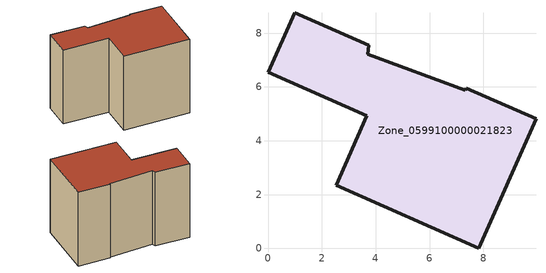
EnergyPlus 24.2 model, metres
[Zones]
Zone_0599100000021823
 floor ground (C_G): 3.71,7.21 7.32,5.87 7.36,5.95 9.95,4.81 7.83,0 2.53,2.34 3.67,4.93 0,6.55 0.99,8.76 3.75,7.54 z0
 wall outside (C_F): 7.83,0 9.95,4.81 7.36,5.95 7.32,5.87 3.71,7.21 3.75,7.54 0.99,8.76 0,6.55 3.67,4.93 2.53,2.34 7.83,0 z0:7.08
 roof outside (C_R): 7.32,5.87 3.71,7.21 3.75,7.54 0.99,8.76 0,6.55 3.67,4.93 2.53,2.34 7.83,0 9.95,4.81 7.36,5.95 z7.08
[BUILDING]
Pand.0599100000021823: North Axis=0; Terrain=City; Loads Convergence Tolerance Value=0.04; Temperature Convergence Tolerance Value=0.4; Solar Distribution=FullExterior; Maximum Number of Warmup Days=25; Minimum Number of Warmup Days=1
[Site:Location]
Rotterdam.The.Hague.AP_ZH_NLD Design_Conditions: Latitude=51.96; Longitude=4.45; Time Zone=1; Elevation=-4.5
[SITE:GROUNDTEMPERATURE:BUILDINGSURFACE]
18, 18, 18, 18, 18, 18, 18, 18, 18, 18, 18, 18
[MATERIAL] Thermal Absorptance=0.9; Solar Absorptance=0.7; Visible Absorptance=0.7
Name | Roughness | Thickness | Conductivity | Density | Specific Heat
G.TC.1946 | MediumSmooth | 0.15 | 1 | 540 | 1210
F.TC.1946 | Rough | 0.3 | 0.857143 | 1920 | 840
R.TC.1946 | MediumRough | 0.2 | 0.909091 | 1500 | 1000
[CONSTRUCTION]
C_G: G.TC.1946
C_F: F.TC.1946
C_R: R.TC.1946
[ZONE]
Zone_0599100000021823: Type=1; Multiplier=1; Ceiling Height=Autocalculate; Volume=Autocalculate; Floor Area=autocalculate; Part of Total Floor Area=Yes
[ZONEINFILTRATION:DESIGNFLOWRATE]
Infil_Zone_0599100000021823: Zone or ZoneList or Space or SpaceList=Zone_0599100000021823; Schedule=AlwaysOn; Design Flow Rate Calculation Method=Flow/Area; Flow Rate per Floor Area=0.003; Constant Term Coefficient=1; Temperature Term Coefficient=0; Velocity Term Coefficient=0; Velocity Squared Term Coefficient=0
[HVACTEMPLATE:ZONE:IDEALLOADSAIRSYSTEM]
Zone_0599100000021823: Maximum Heating Supply Air Temperature=50; Minimum Cooling Supply Air Temperature=13; Maximum Heating Supply Air Humidity Ratio=0.0156; Minimum Cooling Supply Air Humidity Ratio=0.0077; Heating Limit=NoLimit; Cooling Limit=NoLimit; Dehumidification Control Type=ConstantSensibleHeatRatio; Cooling Sensible Heat Ratio=0.7; Dehumidification Setpoint=60; Humidification Control Type=None; Humidification Setpoint=30; Outdoor Air Method=None; Outdoor Air Flow Rate per Person=0.00944; Outdoor Air Flow Rate per Zone Floor Area=0; Outdoor Air Flow Rate per Zone=0; Demand Controlled Ventilation Type=None; Outdoor Air Economizer Type=NoEconomizer; Heat Recovery Type=None; Sensible Heat Recovery Effectiveness=0.7; Latent Heat Recovery Effectiveness=0.65
[ZONECONTROL:THERMOSTAT]
ThermostatControl_Zone_0599100000021823: Zone or ZoneList=Zone_0599100000021823; Control Type Schedule=DualSetpointControlType; Control 1=Thermostat_Zone_0599100000021823; Temperature Difference Between Cutout And Setpoint=0
[THERMOSTATSETPOINT:DUALSETPOINT]
Thermostat_Zone_0599100000021823: Heating Setpoint Temperature Schedule=HeatingSetpoint_Zone_0599100000021823; Cooling Setpoint Temperature Schedule=CoolingSetpoint_Zone_0599100000021823
[SCHEDULE:COMPACT]
HeatingSetpoint_Zone_0599100000021823: Through: 12/31, For: AllDays, Until: 24:00, 21
CoolingSetpoint_Zone_0599100000021823: Through: 12/31, For: AllDays, Until: 24:00, 24
DualSetpointControlType: Through: 12/31, For: AllDays, Until: 24:00, 4
AlwaysOn: Through: 12/31, For: AllDays, Until: 24:00, 1
